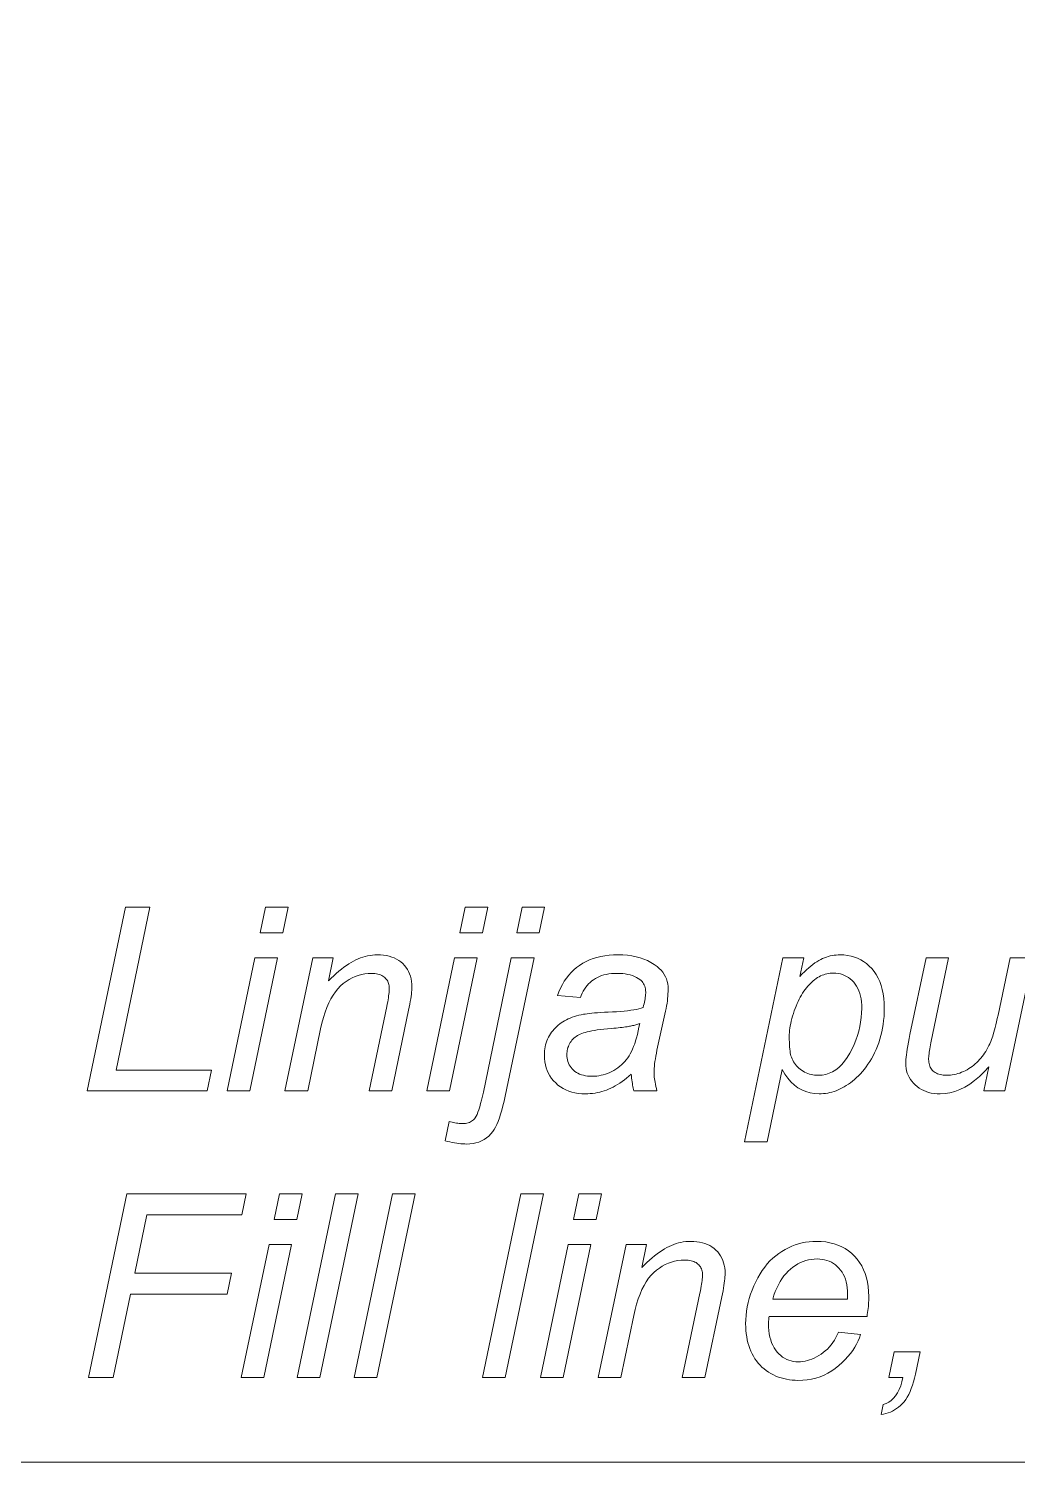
# Model space of a CAD drawing. Extents: x 0 to 420, y 0 to 594.
# Drawn here: x 185.69 to 201.84, y 240.49 to 263.92 of the extents above; entities that cross this region are included whole.
import ezdxf

# ---------------------------------------------------------------- set-up
doc = ezdxf.new("R2010")
doc.units = 0

msp = doc.modelspace()

# ---------------------------------------------------------------- linework, layer by layer
at = {"lineweight": 13}
msp.add_lwpolyline([(168.334, 299.447), (183.477, 240.492), (245.188, 240.492)], dxfattribs=at)
for points in [[(186.645, 246.562), (187.271, 249.562), (187.672, 249.562), (187.118, 246.902), (188.675, 246.902), (188.604, 246.562)], [(189.473, 249.142), (189.561, 249.562), (189.93, 249.562), (189.842, 249.142)], [(192.735, 249.142), (192.823, 249.562), (193.192, 249.562), (193.104, 249.142)], [(193.666, 249.142), (193.754, 249.562), (194.121, 249.562), (194.033, 249.142)], [(189.878, 246.562), (190.333, 248.735), (190.668, 248.735), (190.589, 248.357), (190.632, 248.4), (190.675, 248.441), (190.717, 248.48), (190.759, 248.516), (190.8, 248.549), (190.841, 248.581), (190.881, 248.61), (190.921, 248.636), (190.96, 248.66), (190.998, 248.682), (191.036, 248.701), (191.074, 248.719), (191.113, 248.734), (191.151, 248.747), (191.19, 248.759), (191.229, 248.768), (191.268, 248.775), (191.308, 248.78), (191.347, 248.783), (191.387, 248.784), (191.438, 248.783), (191.488, 248.779), (191.535, 248.771), (191.58, 248.761), (191.622, 248.748), (191.663, 248.733), (191.701, 248.714), (191.736, 248.693), (191.77, 248.668), (191.801, 248.641), (191.83, 248.611), (191.855, 248.58), (191.878, 248.546), (191.897, 248.511), (191.914, 248.474), (191.927, 248.434), (191.938, 248.393), (191.945, 248.35), (191.95, 248.305), (191.951, 248.258), (191.951, 248.233), (191.949, 248.204), (191.947, 248.173), (191.943, 248.139), (191.938, 248.103), (191.932, 248.063), (191.925, 248.021), (191.917, 247.976), (191.908, 247.928), (191.898, 247.878), (191.622, 246.562), (191.252, 246.562), (191.54, 247.939), (191.548, 247.978), (191.556, 248.015), (191.562, 248.05), (191.568, 248.083), (191.572, 248.114), (191.576, 248.142), (191.579, 248.169), (191.581, 248.193), (191.583, 248.216), (191.583, 248.236), (191.582, 248.257), (191.58, 248.278), (191.576, 248.297), (191.571, 248.316), (191.564, 248.334), (191.556, 248.351), (191.547, 248.368), (191.535, 248.383), (191.523, 248.398), (191.508, 248.412), (191.493, 248.425), (191.476, 248.436), (191.458, 248.446), (191.438, 248.455), (191.417, 248.462), (191.395, 248.469), (191.371, 248.473), (191.346, 248.477), (191.32, 248.479), (191.293, 248.479), (191.236, 248.477), (191.181, 248.471), (191.127, 248.461), (191.075, 248.447), (191.024, 248.428), (190.974, 248.406), (190.925, 248.379), (190.877, 248.348), (190.831, 248.314), (190.786, 248.275), (190.743, 248.231), (190.702, 248.181), (190.663, 248.126), (190.627, 248.064), (190.593, 247.997), (190.562, 247.924), (190.533, 247.845), (190.506, 247.76), (190.482, 247.669), (190.46, 247.573), (190.249, 246.562)], [(195.537, 246.832), (195.498, 246.8), (195.46, 246.769), (195.423, 246.741), (195.385, 246.714), (195.348, 246.689), (195.311, 246.665), (195.274, 246.644), (195.238, 246.624), (195.202, 246.606), (195.166, 246.59), (195.13, 246.575), (195.094, 246.562), (195.057, 246.55), (195.02, 246.54), (194.982, 246.532), (194.944, 246.525), (194.905, 246.52), (194.866, 246.516), (194.826, 246.514), (194.786, 246.513), (194.727, 246.515), (194.67, 246.52), (194.616, 246.529), (194.564, 246.541), (194.514, 246.557), (194.467, 246.577), (194.422, 246.6), (194.379, 246.626), (194.339, 246.656), (194.301, 246.69), (194.266, 246.726), (194.234, 246.765), (194.207, 246.805), (194.183, 246.847), (194.163, 246.892), (194.146, 246.938), (194.133, 246.986), (194.124, 247.037), (194.118, 247.089), (194.117, 247.143), (194.117, 247.179), (194.12, 247.214), (194.124, 247.249), (194.13, 247.282), (194.137, 247.315), (194.146, 247.347), (194.157, 247.377), (194.17, 247.408), (194.184, 247.437), (194.199, 247.465), (194.217, 247.493), (194.235, 247.519), (194.254, 247.544), (194.274, 247.569), (194.296, 247.592), (194.318, 247.614), (194.342, 247.635), (194.367, 247.654), (194.393, 247.673), (194.419, 247.69), (194.447, 247.707), (194.477, 247.723), (194.507, 247.737), (194.539, 247.751), (194.572, 247.763), (194.606, 247.775), (194.641, 247.786), (194.678, 247.796), (194.716, 247.804), (194.755, 247.812), (194.782, 247.817), (194.814, 247.822), (194.85, 247.826), (194.891, 247.83), (194.936, 247.834), (194.985, 247.838), (195.04, 247.842), (195.098, 247.845), (195.161, 247.848), (195.229, 247.851), (195.297, 247.854), (195.36, 247.859), (195.42, 247.864), (195.476, 247.87), (195.528, 247.877), (195.576, 247.885), (195.62, 247.893), (195.661, 247.903), (195.697, 247.913), (195.729, 247.925), (195.737, 247.955), (195.745, 247.983), (195.751, 248.011), (195.757, 248.038), (195.761, 248.063), (195.765, 248.088), (195.768, 248.112), (195.77, 248.134), (195.772, 248.156), (195.772, 248.176), (195.771, 248.202), (195.768, 248.226), (195.764, 248.249), (195.757, 248.271), (195.749, 248.292), (195.738, 248.311), (195.726, 248.33), (195.712, 248.347), (195.696, 248.364), (195.678, 248.379), (195.651, 248.399), (195.622, 248.416), (195.59, 248.431), (195.556, 248.445), (195.519, 248.456), (195.48, 248.465), (195.439, 248.472), (195.396, 248.477), (195.35, 248.48), (195.301, 248.481), (195.256, 248.48), (195.211, 248.477), (195.169, 248.472), (195.128, 248.465), (195.089, 248.456), (195.052, 248.444), (195.016, 248.431), (194.982, 248.415), (194.95, 248.398), (194.92, 248.378), (194.891, 248.357), (194.864, 248.333), (194.838, 248.308), (194.814, 248.281), (194.792, 248.253), (194.771, 248.223), (194.752, 248.191), (194.734, 248.157), (194.718, 248.122), (194.704, 248.084), (194.329, 248.117), (194.354, 248.18), (194.381, 248.24), (194.41, 248.298), (194.442, 248.352), (194.477, 248.403), (194.515, 248.451), (194.555, 248.496), (194.599, 248.538), (194.644, 248.576), (194.693, 248.612), (194.744, 248.645), (194.797, 248.674), (194.853, 248.7), (194.912, 248.722), (194.974, 248.741), (195.038, 248.757), (195.104, 248.769), (195.174, 248.777), (195.245, 248.783), (195.32, 248.784), (195.399, 248.782), (195.474, 248.777), (195.547, 248.767), (195.615, 248.753), (195.681, 248.736), (195.743, 248.715), (195.802, 248.69), (195.857, 248.661), (195.91, 248.628), (195.958, 248.592), (195.993, 248.562), (196.023, 248.531), (196.05, 248.498), (196.074, 248.464), (196.093, 248.427), (196.11, 248.389), (196.122, 248.349), (196.131, 248.308), (196.137, 248.264), (196.138, 248.219), (196.138, 248.184), (196.136, 248.148), (196.134, 248.11), (196.13, 248.071), (196.126, 248.032), (196.12, 247.991), (196.113, 247.949), (196.106, 247.906), (196.097, 247.862), (196.087, 247.816), (195.966, 247.276), (195.956, 247.225), (195.946, 247.177), (195.937, 247.13), (195.93, 247.085), (195.923, 247.042), (195.918, 247.001), (195.914, 246.962), (195.911, 246.925), (195.91, 246.89), (195.909, 246.857), (195.91, 246.835), (195.911, 246.812), (195.913, 246.787), (195.916, 246.76), (195.92, 246.732), (195.925, 246.701), (195.931, 246.669), (195.938, 246.635), (195.946, 246.599), (195.954, 246.562), (195.58, 246.562), (195.574, 246.584), (195.568, 246.607), (195.563, 246.631), (195.558, 246.656), (195.554, 246.683), (195.549, 246.71), (195.546, 246.739), (195.542, 246.769), (195.539, 246.8)], [(197.385, 245.729), (198.013, 248.735), (198.355, 248.735), (198.291, 248.432), (198.329, 248.471), (198.366, 248.507), (198.402, 248.54), (198.437, 248.572), (198.471, 248.6), (198.505, 248.627), (198.538, 248.651), (198.57, 248.672), (198.601, 248.691), (198.632, 248.708), (198.662, 248.722), (198.693, 248.735), (198.724, 248.747), (198.755, 248.757), (198.787, 248.765), (198.819, 248.772), (198.851, 248.777), (198.884, 248.781), (198.917, 248.783), (198.95, 248.784), (199.011, 248.782), (199.07, 248.775), (199.127, 248.764), (199.182, 248.748), (199.235, 248.728), (199.285, 248.703), (199.333, 248.673), (199.38, 248.64), (199.424, 248.601), (199.466, 248.558), (199.505, 248.511), (199.539, 248.46), (199.57, 248.405), (199.597, 248.346), (199.619, 248.283), (199.638, 248.216), (199.652, 248.146), (199.662, 248.071), (199.668, 247.993), (199.67, 247.91), (199.669, 247.843), (199.666, 247.777), (199.66, 247.712), (199.652, 247.648), (199.642, 247.586), (199.63, 247.525), (199.615, 247.464), (199.598, 247.406), (199.579, 247.348), (199.558, 247.291), (199.535, 247.237), (199.511, 247.184), (199.486, 247.134), (199.46, 247.085), (199.433, 247.039), (199.404, 246.996), (199.375, 246.954), (199.345, 246.915), (199.314, 246.877), (199.282, 246.842), (199.249, 246.809), (199.216, 246.778), (199.183, 246.748), (199.15, 246.721), (199.117, 246.695), (199.084, 246.671), (199.05, 246.649), (199.017, 246.628), (198.984, 246.609), (198.95, 246.593), (198.916, 246.577), (198.883, 246.564), (198.849, 246.552), (198.815, 246.542), (198.78, 246.533), (198.746, 246.526), (198.711, 246.52), (198.676, 246.516), (198.641, 246.514), (198.606, 246.513), (198.53, 246.517), (198.457, 246.529), (198.388, 246.549), (198.322, 246.576), (198.259, 246.612), (198.201, 246.656), (198.145, 246.707), (198.094, 246.767), (198.045, 246.834), (198.001, 246.91), (197.755, 245.729)], [(188.933, 246.562), (189.387, 248.735), (189.758, 248.735), (189.303, 246.562)], [(192.195, 246.562), (192.649, 248.735), (193.02, 248.735), (192.565, 246.562)], [(192.494, 245.745), (192.559, 246.061), (192.584, 246.054), (192.609, 246.048), (192.633, 246.043), (192.656, 246.038), (192.679, 246.034), (192.701, 246.031), (192.723, 246.029), (192.744, 246.027), (192.764, 246.026), (192.784, 246.026), (192.808, 246.027), (192.83, 246.029), (192.851, 246.033), (192.872, 246.038), (192.891, 246.045), (192.909, 246.054), (192.927, 246.064), (192.943, 246.076), (192.959, 246.09), (192.974, 246.105), (192.988, 246.123), (193.002, 246.147), (193.016, 246.177), (193.031, 246.212), (193.046, 246.253), (193.06, 246.3), (193.075, 246.352), (193.09, 246.409), (193.105, 246.473), (193.12, 246.541), (193.576, 248.735), (193.947, 248.735), (193.476, 246.474), (193.458, 246.392), (193.44, 246.315), (193.421, 246.244), (193.401, 246.178), (193.381, 246.118), (193.361, 246.063), (193.34, 246.013), (193.318, 245.969), (193.296, 245.93), (193.273, 245.897), (193.242, 245.858), (193.207, 245.823), (193.17, 245.792), (193.131, 245.766), (193.09, 245.743), (193.046, 245.725), (192.999, 245.711), (192.951, 245.7), (192.899, 245.694), (192.846, 245.692), (192.816, 245.693), (192.785, 245.694), (192.753, 245.697), (192.72, 245.701), (192.685, 245.705), (192.649, 245.711), (192.612, 245.718), (192.574, 245.726), (192.534, 245.735)], [(201.381, 246.955), (201.303, 246.871), (201.224, 246.796), (201.145, 246.729), (201.066, 246.672), (200.986, 246.623), (200.906, 246.583), (200.825, 246.553), (200.744, 246.53), (200.663, 246.517), (200.581, 246.513), (200.532, 246.514), (200.484, 246.519), (200.439, 246.526), (200.395, 246.536), (200.354, 246.549), (200.314, 246.565), (200.276, 246.583), (200.241, 246.605), (200.207, 246.63), (200.175, 246.657), (200.146, 246.687), (200.119, 246.717), (200.096, 246.749), (200.076, 246.783), (200.059, 246.817), (200.045, 246.853), (200.034, 246.891), (200.027, 246.929), (200.022, 246.969), (200.02, 247.01), (200.021, 247.039), (200.023, 247.073), (200.027, 247.11), (200.031, 247.151), (200.038, 247.196), (200.045, 247.245), (200.054, 247.298), (200.065, 247.355), (200.077, 247.416), (200.09, 247.481), (200.352, 248.735), (200.722, 248.735), (200.432, 247.346), (200.425, 247.312), (200.418, 247.279), (200.413, 247.248), (200.408, 247.219), (200.404, 247.191), (200.401, 247.165), (200.398, 247.14), (200.396, 247.117), (200.395, 247.096), (200.395, 247.076), (200.396, 247.052), (200.398, 247.029), (200.402, 247.007), (200.407, 246.986), (200.414, 246.966), (200.422, 246.948), (200.431, 246.93), (200.443, 246.914), (200.455, 246.898), (200.47, 246.884), (200.485, 246.871), (200.502, 246.86), (200.521, 246.849), (200.541, 246.84), (200.562, 246.833), (200.585, 246.827), (200.609, 246.822), (200.634, 246.818), (200.661, 246.816), (200.69, 246.816), (200.721, 246.816), (200.751, 246.819), (200.782, 246.822), (200.813, 246.828), (200.843, 246.835), (200.874, 246.843), (200.904, 246.853), (200.934, 246.864), (200.964, 246.877), (200.993, 246.891), (201.023, 246.907), (201.051, 246.924), (201.079, 246.942), (201.106, 246.96), (201.132, 246.98), (201.157, 247.001), (201.181, 247.023), (201.205, 247.047), (201.227, 247.071), (201.249, 247.096), (201.27, 247.122), (201.291, 247.149), (201.31, 247.178), (201.329, 247.207), (201.347, 247.237), (201.364, 247.268), (201.38, 247.3), (201.396, 247.332), (201.41, 247.366), (201.424, 247.401), (201.433, 247.425), (201.443, 247.453), (201.452, 247.484), (201.462, 247.518), (201.473, 247.556), (201.483, 247.597), (201.494, 247.642), (201.505, 247.69), (201.517, 247.741), (201.529, 247.796), (201.725, 248.735), (202.095, 248.735), (201.641, 246.562), (201.299, 246.562)], [(198.117, 247.45), (198.118, 247.403), (198.119, 247.359), (198.12, 247.317), (198.123, 247.279), (198.126, 247.244), (198.13, 247.212), (198.134, 247.182), (198.139, 247.156), (198.145, 247.133), (198.152, 247.112), (198.163, 247.086), (198.175, 247.061), (198.189, 247.037), (198.203, 247.014), (198.22, 246.992), (198.237, 246.971), (198.256, 246.951), (198.276, 246.932), (198.297, 246.914), (198.32, 246.897), (198.344, 246.882), (198.368, 246.868), (198.393, 246.856), (198.419, 246.845), (198.446, 246.836), (198.473, 246.829), (198.501, 246.823), (198.53, 246.819), (198.56, 246.816), (198.59, 246.816), (198.653, 246.819), (198.713, 246.83), (198.77, 246.848), (198.826, 246.873), (198.878, 246.905), (198.929, 246.945), (198.977, 246.992), (199.022, 247.045), (199.065, 247.107), (199.106, 247.175), (199.143, 247.247), (199.176, 247.319), (199.206, 247.392), (199.231, 247.465), (199.253, 247.538), (199.271, 247.611), (199.284, 247.685), (199.294, 247.759), (199.3, 247.834), (199.302, 247.908), (199.301, 247.962), (199.297, 248.014), (199.29, 248.063), (199.281, 248.109), (199.269, 248.153), (199.255, 248.195), (199.237, 248.234), (199.218, 248.27), (199.195, 248.304), (199.17, 248.335), (199.143, 248.364), (199.115, 248.389), (199.085, 248.412), (199.054, 248.431), (199.022, 248.448), (198.988, 248.461), (198.954, 248.472), (198.918, 248.479), (198.88, 248.484), (198.842, 248.485), (198.814, 248.485), (198.786, 248.482), (198.759, 248.479), (198.732, 248.474), (198.706, 248.467), (198.68, 248.459), (198.654, 248.449), (198.629, 248.438), (198.604, 248.425), (198.58, 248.411), (198.556, 248.395), (198.532, 248.378), (198.509, 248.359), (198.486, 248.339), (198.463, 248.318), (198.441, 248.295), (198.419, 248.27), (198.398, 248.244), (198.376, 248.217), (198.356, 248.188), (198.335, 248.157), (198.316, 248.126), (198.297, 248.093), (198.279, 248.058), (198.261, 248.023), (198.245, 247.986), (198.229, 247.947), (198.213, 247.908), (198.199, 247.867), (198.185, 247.825), (198.172, 247.782), (198.16, 247.741), (198.15, 247.701), (198.142, 247.661), (198.134, 247.623), (198.128, 247.587), (198.123, 247.551), (198.12, 247.516), (198.118, 247.482)], [(195.674, 247.663), (195.658, 247.657), (195.642, 247.651), (195.626, 247.646), (195.61, 247.641), (195.593, 247.636), (195.576, 247.631), (195.559, 247.627), (195.542, 247.623), (195.525, 247.619), (195.507, 247.616), (195.488, 247.612), (195.467, 247.609), (195.443, 247.606), (195.417, 247.602), (195.388, 247.599), (195.357, 247.595), (195.324, 247.592), (195.288, 247.588), (195.25, 247.585), (195.209, 247.581), (195.147, 247.575), (195.088, 247.569), (195.032, 247.562), (194.981, 247.556), (194.934, 247.549), (194.89, 247.541), (194.85, 247.533), (194.814, 247.525), (194.781, 247.517), (194.753, 247.508), (194.727, 247.499), (194.702, 247.489), (194.679, 247.477), (194.657, 247.465), (194.636, 247.451), (194.617, 247.437), (194.599, 247.421), (194.582, 247.405), (194.567, 247.387), (194.552, 247.368), (194.54, 247.349), (194.528, 247.329), (194.518, 247.309), (194.509, 247.288), (194.502, 247.267), (194.496, 247.245), (194.491, 247.223), (194.488, 247.201), (194.486, 247.178), (194.485, 247.155), (194.486, 247.125), (194.489, 247.095), (194.495, 247.067), (194.502, 247.04), (194.512, 247.014), (194.524, 246.989), (194.538, 246.965), (194.554, 246.942), (194.572, 246.92), (194.592, 246.9), (194.615, 246.88), (194.639, 246.863), (194.665, 246.848), (194.693, 246.835), (194.723, 246.824), (194.754, 246.815), (194.787, 246.808), (194.823, 246.803), (194.859, 246.8), (194.898, 246.799), (194.935, 246.8), (194.971, 246.803), (195.007, 246.808), (195.043, 246.815), (195.079, 246.824), (195.114, 246.834), (195.149, 246.847), (195.184, 246.861), (195.218, 246.878), (195.252, 246.896), (195.286, 246.917), (195.317, 246.938), (195.348, 246.962), (195.377, 246.987), (195.404, 247.013), (195.43, 247.041), (195.455, 247.07), (195.478, 247.101), (195.5, 247.134), (195.52, 247.168), (195.54, 247.204), (195.558, 247.243), (195.575, 247.285), (195.592, 247.33), (195.608, 247.378), (195.623, 247.429), (195.637, 247.483), (195.65, 247.54), (195.662, 247.6)], [(186.668, 241.88), (187.294, 244.88), (189.244, 244.88), (189.172, 244.538), (187.623, 244.538), (187.425, 243.582), (189.003, 243.582), (188.931, 243.241), (187.353, 243.241), (187.069, 241.88)], [(189.702, 244.46), (189.79, 244.88), (190.159, 244.88), (190.071, 244.46)], [(190.079, 241.88), (190.705, 244.88), (191.076, 244.88), (190.449, 241.88)], [(191.01, 241.88), (191.636, 244.88), (192.007, 244.88), (191.381, 241.88)], [(193.106, 241.88), (193.732, 244.88), (194.102, 244.88), (193.476, 241.88)], [(194.591, 244.46), (194.679, 244.88), (195.048, 244.88), (194.96, 244.46)], [(194.996, 241.88), (195.451, 244.053), (195.786, 244.053), (195.707, 243.674), (195.75, 243.718), (195.793, 243.759), (195.835, 243.797), (195.877, 243.834), (195.918, 243.867), (195.959, 243.899), (195.999, 243.928), (196.039, 243.954), (196.078, 243.978), (196.116, 244), (196.154, 244.019), (196.192, 244.037), (196.231, 244.052), (196.269, 244.065), (196.308, 244.077), (196.347, 244.086), (196.386, 244.093), (196.426, 244.098), (196.465, 244.101), (196.505, 244.102), (196.556, 244.101), (196.606, 244.096), (196.653, 244.089), (196.698, 244.079), (196.74, 244.066), (196.781, 244.051), (196.819, 244.032), (196.854, 244.01), (196.888, 243.986), (196.919, 243.959), (196.948, 243.929), (196.973, 243.898), (196.996, 243.864), (197.015, 243.829), (197.032, 243.792), (197.045, 243.752), (197.056, 243.711), (197.063, 243.668), (197.068, 243.623), (197.069, 243.576), (197.069, 243.551), (197.067, 243.522), (197.065, 243.491), (197.061, 243.457), (197.056, 243.421), (197.05, 243.381), (197.043, 243.339), (197.035, 243.294), (197.026, 243.246), (197.016, 243.196), (196.74, 241.88), (196.37, 241.88), (196.658, 243.257), (196.666, 243.296), (196.674, 243.333), (196.68, 243.368), (196.686, 243.401), (196.69, 243.431), (196.694, 243.46), (196.697, 243.487), (196.699, 243.511), (196.701, 243.533), (196.701, 243.554), (196.7, 243.575), (196.698, 243.595), (196.694, 243.615), (196.689, 243.634), (196.682, 243.652), (196.674, 243.669), (196.665, 243.685), (196.653, 243.701), (196.641, 243.716), (196.626, 243.73), (196.611, 243.743), (196.594, 243.754), (196.576, 243.764), (196.556, 243.773), (196.535, 243.78), (196.513, 243.786), (196.489, 243.791), (196.464, 243.795), (196.438, 243.797), (196.411, 243.797), (196.354, 243.795), (196.299, 243.789), (196.245, 243.779), (196.193, 243.764), (196.142, 243.746), (196.092, 243.724), (196.043, 243.697), (195.995, 243.666), (195.949, 243.631), (195.904, 243.593), (195.861, 243.549), (195.82, 243.499), (195.781, 243.443), (195.745, 243.382), (195.711, 243.315), (195.68, 243.242), (195.651, 243.163), (195.624, 243.078), (195.6, 242.987), (195.578, 242.891), (195.367, 241.88)], [(198.923, 242.618), (199.284, 242.582), (199.266, 242.528), (199.244, 242.476), (199.219, 242.423), (199.189, 242.371), (199.156, 242.32), (199.118, 242.27), (199.076, 242.219), (199.03, 242.17), (198.98, 242.121), (198.927, 242.072), (198.87, 242.026), (198.811, 241.985), (198.749, 241.949), (198.686, 241.918), (198.62, 241.891), (198.553, 241.869), (198.483, 241.852), (198.411, 241.84), (198.337, 241.833), (198.26, 241.831), (198.213, 241.832), (198.165, 241.835), (198.119, 241.841), (198.074, 241.848), (198.029, 241.859), (197.985, 241.871), (197.942, 241.885), (197.9, 241.902), (197.858, 241.921), (197.817, 241.942), (197.778, 241.965), (197.741, 241.991), (197.705, 242.018), (197.672, 242.048), (197.64, 242.079), (197.61, 242.112), (197.582, 242.148), (197.556, 242.185), (197.533, 242.225), (197.51, 242.267), (197.49, 242.31), (197.473, 242.354), (197.457, 242.4), (197.443, 242.446), (197.431, 242.494), (197.422, 242.543), (197.415, 242.594), (197.409, 242.645), (197.406, 242.698), (197.405, 242.752), (197.407, 242.823), (197.412, 242.893), (197.42, 242.963), (197.431, 243.033), (197.446, 243.102), (197.464, 243.171), (197.486, 243.239), (197.511, 243.307), (197.539, 243.375), (197.57, 243.442), (197.604, 243.507), (197.64, 243.569), (197.677, 243.627), (197.717, 243.682), (197.759, 243.734), (197.802, 243.782), (197.848, 243.826), (197.896, 243.867), (197.945, 243.905), (197.996, 243.939), (198.049, 243.97), (198.103, 243.998), (198.158, 244.022), (198.213, 244.044), (198.269, 244.061), (198.326, 244.076), (198.384, 244.087), (198.443, 244.096), (198.503, 244.101), (198.563, 244.102), (198.64, 244.1), (198.713, 244.092), (198.783, 244.08), (198.849, 244.063), (198.913, 244.042), (198.974, 244.015), (199.031, 243.984), (199.085, 243.948), (199.136, 243.907), (199.184, 243.861), (199.229, 243.811), (199.268, 243.757), (199.303, 243.7), (199.333, 243.639), (199.359, 243.575), (199.38, 243.508), (199.396, 243.436), (199.407, 243.362), (199.414, 243.283), (199.417, 243.202), (199.416, 243.17), (199.416, 243.138), (199.414, 243.105), (199.412, 243.073), (199.41, 243.04), (199.406, 243.007), (199.403, 242.974), (199.398, 242.941), (199.393, 242.908), (199.388, 242.874), (197.788, 242.874), (197.786, 242.862), (197.785, 242.849), (197.784, 242.837), (197.783, 242.826), (197.782, 242.814), (197.781, 242.803), (197.78, 242.792), (197.78, 242.781), (197.78, 242.77), (197.78, 242.76), (197.781, 242.7), (197.785, 242.644), (197.792, 242.59), (197.802, 242.539), (197.815, 242.491), (197.83, 242.446), (197.848, 242.404), (197.869, 242.364), (197.893, 242.328), (197.92, 242.294), (197.948, 242.264), (197.978, 242.236), (198.009, 242.212), (198.042, 242.191), (198.076, 242.174), (198.11, 242.159), (198.147, 242.148), (198.184, 242.14), (198.223, 242.135), (198.263, 242.134), (198.301, 242.135), (198.338, 242.139), (198.376, 242.145), (198.414, 242.153), (198.451, 242.165), (198.489, 242.178), (198.526, 242.195), (198.563, 242.213), (198.6, 242.235), (198.637, 242.258), (198.673, 242.284), (198.707, 242.313), (198.74, 242.343), (198.771, 242.376), (198.801, 242.411), (198.829, 242.448), (198.855, 242.487), (198.879, 242.529), (198.902, 242.573)], [(189.162, 241.88), (189.617, 244.053), (189.987, 244.053), (189.533, 241.88)], [(194.051, 241.88), (194.505, 244.053), (194.876, 244.053), (194.421, 241.88)], [(197.847, 243.157), (199.067, 243.157), (199.067, 243.168), (199.067, 243.178), (199.068, 243.188), (199.068, 243.197), (199.068, 243.206), (199.068, 243.214), (199.069, 243.221), (199.069, 243.227), (199.069, 243.233), (199.069, 243.239), (199.067, 243.293), (199.063, 243.345), (199.056, 243.394), (199.047, 243.44), (199.034, 243.484), (199.019, 243.526), (199.001, 243.565), (198.98, 243.601), (198.956, 243.634), (198.93, 243.665), (198.901, 243.693), (198.871, 243.719), (198.839, 243.741), (198.806, 243.76), (198.771, 243.777), (198.734, 243.79), (198.696, 243.8), (198.656, 243.808), (198.615, 243.812), (198.572, 243.814), (198.524, 243.812), (198.478, 243.807), (198.433, 243.799), (198.388, 243.787), (198.345, 243.773), (198.302, 243.755), (198.26, 243.733), (198.219, 243.709), (198.178, 243.681), (198.139, 243.65), (198.101, 243.615), (198.065, 243.578), (198.03, 243.537), (197.998, 243.492), (197.968, 243.445), (197.94, 243.394), (197.914, 243.339), (197.89, 243.282), (197.867, 243.221)], [(199.746, 241.88), (199.834, 242.299), (200.256, 242.299), (200.18, 241.933), (200.165, 241.869), (200.149, 241.808), (200.131, 241.751), (200.112, 241.698), (200.091, 241.647), (200.069, 241.601), (200.045, 241.558), (200.02, 241.518), (199.993, 241.482), (199.964, 241.45), (199.934, 241.421), (199.903, 241.394), (199.872, 241.37), (199.839, 241.348), (199.805, 241.329), (199.77, 241.313), (199.734, 241.299), (199.697, 241.288), (199.658, 241.28), (199.619, 241.274), (199.654, 241.436), (199.701, 241.452), (199.745, 241.475), (199.785, 241.504), (199.822, 241.539), (199.856, 241.58), (199.887, 241.628), (199.914, 241.682), (199.938, 241.742), (199.958, 241.808), (199.975, 241.88)]]:
    msp.add_lwpolyline(points, close=True, dxfattribs=at)

doc.saveas('drawing.dxf')
